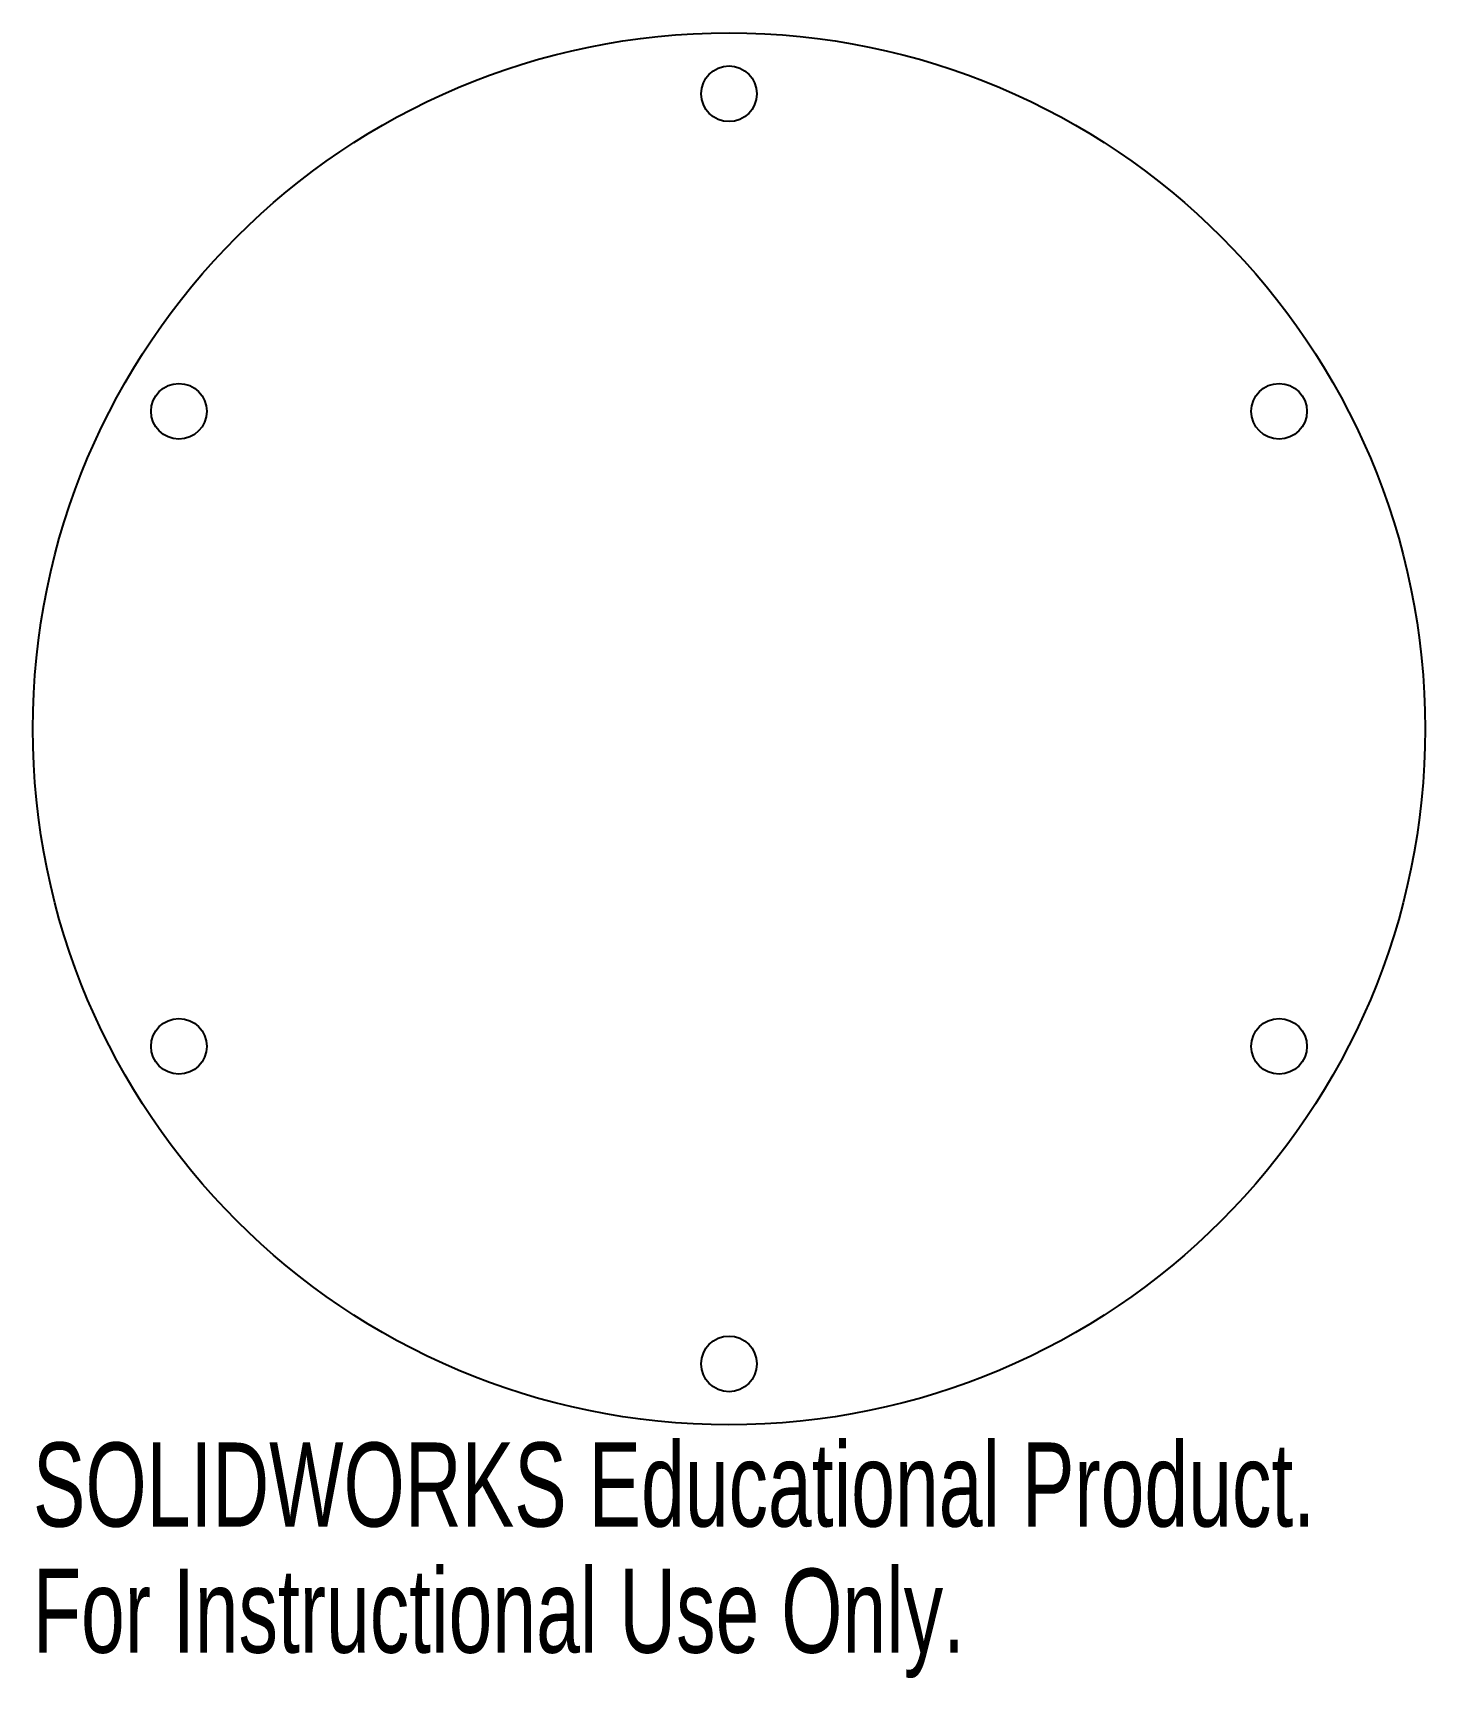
# Model space of a CAD drawing. Header units: millimetres. Extents: x -40 to 40, y -54.6 to 40.
import ezdxf

# ---------------------------------------------------------------- set-up
doc = ezdxf.new("R2010")
doc.units = ezdxf.units.MM
doc.styles.add('SLDTEXTSTYLE0', font='TXT', dxfattribs={"width": 0.7})

msp = doc.modelspace()

# ---------------------------------------------------------------- linework, layer by layer
at = {"color": 7, "linetype": 'Continuous', "lineweight": 25}
for centre, radius in [((0, 0), 40), ((0, 36.5), 1.6), ((-31.61, 18.25), 1.6), ((31.61, 18.25), 1.6), ((-31.61, -18.25), 1.6), ((31.61, -18.25), 1.6), ((0, -36.5), 1.6)]:
    msp.add_circle(centre, radius, dxfattribs=at)

# ---------------------------------------------------------------- texts
at = {"color": 7, "linetype": 'Continuous', "char_height": 4.83362, "attachment_point": 1, "style": 'SLDTEXTSTYLE0'}
for s, insert in [('SOLIDWORKS Educational Product.', (-40, -41.02)), ('For Instructional Use Only.', (-40, -48.27))]:
    msp.add_mtext(s, dxfattribs=dict(at, insert=insert))

doc.saveas('drawing.dxf')
